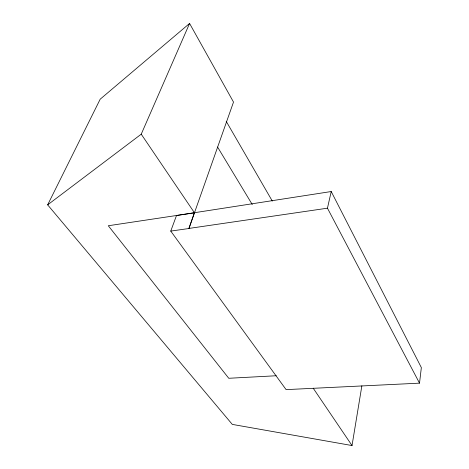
<?xml version="1.0" encoding="UTF-8"?>
<svg xmlns="http://www.w3.org/2000/svg" width="469" height="469" viewBox="0 0 469 469"><rect width="100%" height="100%" fill="white"/><g stroke="black" fill="none" stroke-linecap="round" stroke-linejoin="round"><path stroke-width="0.7" d="M419.515 383.155L421.344 367.602L331.22 191.534L176.514 215.494L170.757 231.088L286.102 389.622L419.515 383.155L327.456 208.189L331.22 191.534M170.757 231.088L188.919 228.514L233.509 102.072L189.576 23.45L100.202 99.176L47.656 204.853L232.302 424.398L352.026 445.55L361.869 385.823M188.919 228.514L194.412 212.721M47.656 204.853L141.239 134.175L189.576 23.45M188.866 228.444L327.456 208.189M276.253 375.751L228.766 378.278L108.292 225.747L194.465 212.797L141.239 134.175M313.192 388.18L352.026 445.55M217.569 147.037L252.269 204.543M226.222 121.336L272.301 201.066"/></g></svg>
